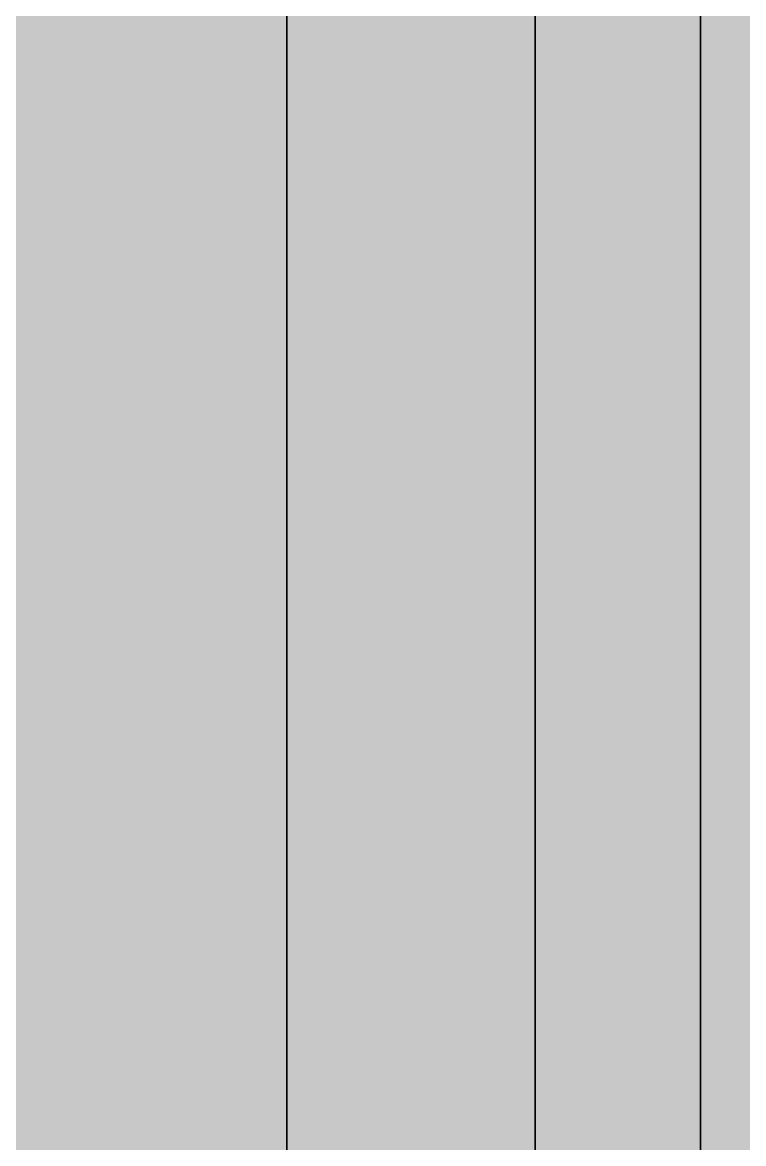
# Model space of a CAD drawing. Extents: x 8 to 21351, y 0 to 420.
# Drawn here: x 19487.1185 to 19487.354, y 99.9705 to 100.3367 of the extents above; entities that cross this region are included whole.
import ezdxf

# ---------------------------------------------------------------- set-up
doc = ezdxf.new("R2010")
doc.units = 0

msp = doc.modelspace()

# ---------------------------------------------------------------- hatches: boundary and pattern name
at = {"true_color": 0xffffff}
for points in [[(19487.20488, 100.49978), (19487.10888, 100.49978), (19487.10888, 99.14978), (19487.20488, 99.14978)], [(19487.20488, 99.14978), (19487.28588, 99.14978), (19487.28588, 100.49978), (19487.20488, 100.49978)], [(19487.28588, 99.14978), (19487.33988, 99.14978), (19487.33988, 100.49978), (19487.28588, 100.49978)], [(19487.33988, 100.49978), (19487.33988, 99.14978), (19487.35888, 99.14978), (19487.35888, 100.49978)]]:
    msp.add_hatch(color=0, dxfattribs=at).paths.add_polyline_path(points)

# ---------------------------------------------------------------- linework, layer by layer
at = {"color": 0, "true_color": 0xffffff}
for points in [[(19487.20488, 100.49978), (19487.10888, 100.49978), (19487.10888, 99.14978), (19487.20488, 99.14978)], [(19487.20488, 99.14978), (19487.28588, 99.14978), (19487.28588, 100.49978), (19487.20488, 100.49978)], [(19487.28588, 99.14978), (19487.33988, 99.14978), (19487.33988, 100.49978), (19487.28588, 100.49978)], [(19487.33988, 100.49978), (19487.33988, 99.14978), (19487.35888, 99.14978), (19487.35888, 100.49978)]]:
    msp.add_lwpolyline(points, close=True, dxfattribs=at)

doc.saveas('drawing.dxf')
